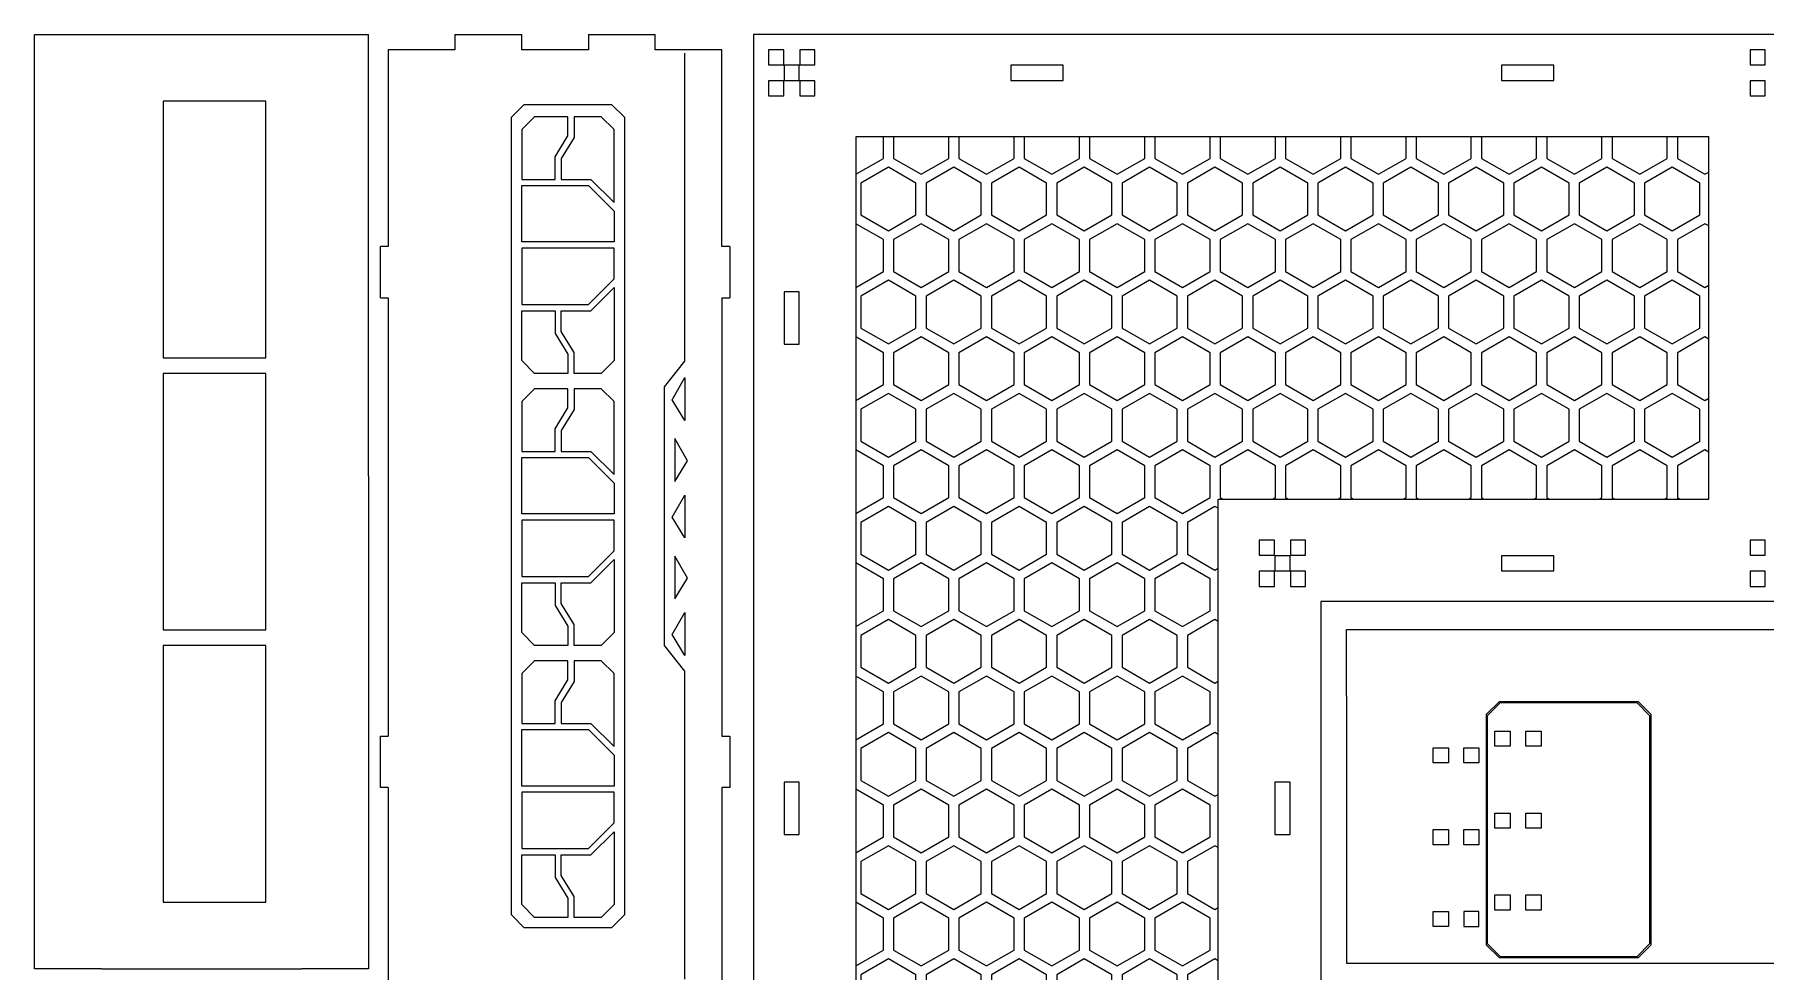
# Model space of a CAD drawing. Extents: x 26 to 583, y 39 to 413.
# Drawn here: x 27.9 to 364.9, y 230.5 to 413 of the extents above; entities that cross this region are included whole.
import ezdxf

# ---------------------------------------------------------------- set-up
doc = ezdxf.new("R2010")
doc.units = 0
doc.layers.add('Decoupe_4', color=7, linetype='CONTINUOUS')
doc.layers.add('Gravure', color=7, linetype='CONTINUOUS')

msp = doc.modelspace()

# ---------------------------------------------------------------- linework, layer by layer
at = {"layer": 'Decoupe_4', "color": 6}
for points in [[(27.89412, 413), (40.89412, 413)], [(27.89412, 327), (27.89412, 413)], [(40.89412, 413), (53.89412, 413)], [(53.89412, 413), (66.89412, 413)], [(66.89412, 413), (79.89412, 413)], [(79.89412, 413), (92.89412, 413)], [(92.89412, 327), (92.89412, 413)], [(109.733013, 413), (122.733013, 413)], [(109.733013, 413), (109.733013, 410)], [(122.733013, 410), (122.733013, 413)], [(135.733013, 413), (148.733013, 413)], [(135.733013, 413), (135.733013, 410)], [(148.733013, 410), (148.733013, 413)], [(373.86585, 413), (167.86585, 413)], [(167.86585, 413), (167.86585, 207)], [(109.733013, 410), (96.733013, 410)], [(96.733013, 410), (96.733013, 371.7)], [(135.733013, 410), (122.733013, 410)], [(161.733013, 410), (148.733013, 410)], [(161.733013, 371.7), (161.733013, 410)], [(96.733013, 371.7), (95.233013, 371.7)], [(95.233013, 361.7), (95.233013, 371.7)], [(163.233013, 371.7), (161.733013, 371.7)], [(163.233013, 371.7), (163.233013, 361.7)], [(95.233013, 361.7), (96.733013, 361.7)], [(96.733013, 361.7), (96.733013, 276.3)], [(161.733013, 361.7), (163.233013, 361.7)], [(161.733013, 361.7), (161.733013, 276.3)], [(27.89412, 317), (27.89412, 327)], [(92.89412, 327), (92.89412, 317)], [(27.89412, 231), (27.89412, 317)], [(92.89412, 317), (92.89412, 231)], [(373.86585, 302.55), (278.31624, 302.55)], [(278.31624, 302.55), (278.31624, 207)], [(283.320941, 284.098334), (283.320941, 297.098334), (369.920941, 297.098334)], [(283.320941, 284.098334), (283.320941, 271.098334)], [(95.233013, 276.3), (96.733013, 276.3)], [(96.733013, 266.3), (95.233013, 266.3), (95.233013, 276.3)], [(161.733013, 276.3), (163.233013, 276.3)], [(163.233013, 276.3), (163.233013, 266.3)], [(283.320941, 271.098334), (283.320941, 258.098334)], [(96.733013, 266.3), (96.733013, 228)], [(163.233013, 266.3), (161.733013, 266.3)], [(161.733013, 266.3), (161.733013, 228)], [(283.320941, 258.098334), (283.320941, 245.098334)], [(283.320941, 245.098334), (283.320941, 232.098334)], [(40.89412, 231), (27.89412, 231)], [(40.89412, 231), (53.89412, 231), (66.89412, 231), (79.89412, 231)], [(92.89412, 231), (79.89412, 231)], [(283.320941, 232.098334), (369.920941, 232.098334)]]:
    msp.add_lwpolyline(points, dxfattribs=at)
at = {"layer": 'Decoupe_4', "color": 3}
msp.add_lwpolyline([(154.515555, 229), (154.515555, 289), (150.515555, 294), (150.515555, 344.4), (154.515555, 349.4), (154.515555, 409.4)], dxfattribs=at)
at = {"layer": 'Decoupe_4', "color": 5}
for points in [[(170.81625, 410.05), (170.81625, 407.1)], [(173.76625, 410.05), (170.81625, 410.05)], [(170.81625, 407.1), (173.76625, 407.1), (173.76625, 410.05)], [(179.81625, 410.05), (176.86625, 410.05)], [(176.86625, 410.05), (176.86625, 407.1), (179.81625, 407.1)], [(179.81625, 407.1), (179.81625, 410.05)], [(364.86625, 410.05), (361.91625, 410.05)], [(361.91625, 410.05), (361.91625, 407.1), (364.86625, 407.1)], [(364.86625, 407.1), (364.86625, 410.05)], [(176.79125, 407.025), (173.84125, 407.025)], [(173.84125, 407.025), (173.84125, 404.075), (176.79125, 404.075)], [(176.79125, 404.075), (176.79125, 407.025)], [(217.99125, 407.025), (217.99125, 404.075)], [(228.19125, 407.025), (217.99125, 407.025)], [(228.19125, 404.075), (228.19125, 407.025)], [(313.54125, 407.025), (313.54125, 404.075)], [(323.74125, 407.025), (313.54125, 407.025)], [(323.74125, 404.075), (323.74125, 407.025)], [(173.76625, 404), (170.81625, 404)], [(170.81625, 404), (170.81625, 401.05), (173.76625, 401.05)], [(173.76625, 401.05), (173.76625, 404)], [(179.81625, 404), (176.86625, 404), (176.86625, 401.05)], [(176.86625, 401.05), (179.81625, 401.05)], [(179.81625, 401.05), (179.81625, 404)], [(217.99125, 404.075), (228.19125, 404.075)], [(313.54125, 404.075), (323.74125, 404.075)], [(364.86625, 404), (361.91625, 404), (361.91625, 401.05)], [(361.91625, 401.05), (364.86625, 401.05)], [(364.86625, 401.05), (364.86625, 404)], [(125.233013, 397), (122.733013, 394.5)], [(122.733013, 394.5), (122.733013, 384.8)], [(131.733013, 397), (125.233333, 397)], [(131.733013, 393.273), (131.733013, 397)], [(138.233333, 397), (132.933013, 397), (132.933013, 392.933)], [(140.733013, 394.5), (138.233013, 397)], [(140.733013, 380.297), (140.733013, 394.5)], [(129.233013, 389.206), (131.733013, 393.273)], [(132.933013, 392.933), (130.433013, 388.867)], [(129.233013, 384.8), (129.233013, 389.206)], [(130.433013, 388.867), (130.433013, 384.8)], [(122.733013, 384.8), (129.233013, 384.8)], [(130.433013, 384.8), (136.230113, 384.8)], [(136.230113, 384.8), (140.733013, 380.297)], [(122.733013, 383.6), (135.733013, 383.6)], [(122.733013, 372.6), (122.733013, 383.6)], [(135.733013, 383.6), (140.733013, 378.6)], [(140.733013, 378.6), (140.733013, 372.6)], [(140.733013, 372.6), (122.733013, 372.6)], [(140.733013, 371.4), (122.733013, 371.4), (122.733013, 360.4), (135.733013, 360.4), (140.733013, 365.4), (140.733013, 371.4)], [(136.230113, 359.2), (140.733013, 363.7029)], [(140.733013, 363.7029), (140.733013, 349.5)], [(176.79125, 362.875), (173.84125, 362.875)], [(173.84125, 362.875), (173.84125, 352.675)], [(176.79125, 352.675), (176.79125, 362.875)], [(122.733013, 359.2), (129.233013, 359.2)], [(122.733013, 349.5), (122.733013, 359.2)], [(129.233013, 359.2), (129.233013, 354.794)], [(130.433013, 359.2), (136.230113, 359.2)], [(130.433013, 355.1333), (130.433013, 359.2)], [(129.233013, 354.794), (131.733013, 350.7273)], [(132.933013, 351.0667), (130.433013, 355.1333)], [(131.733013, 350.7273), (131.733013, 347)], [(132.933013, 347), (132.933013, 351.0667)], [(173.84125, 352.675), (176.79125, 352.675)], [(125.233013, 347), (122.733013, 349.5)], [(140.733013, 349.5), (138.233013, 347)], [(129.233013, 336.206), (131.733013, 340.2727), (131.733013, 344), (125.233013, 344), (122.733013, 341.5), (122.733013, 331.8), (129.233013, 331.8), (129.233013, 336.206)], [(131.733013, 347), (125.233013, 347)], [(132.933013, 339.9333), (130.433013, 335.8667), (130.433013, 331.8), (136.230113, 331.8), (140.733013, 327.2971), (140.733013, 341.5), (138.233013, 344), (132.933013, 344), (132.933013, 339.9333)], [(138.233013, 347), (132.933013, 347)], [(122.733013, 330.6), (135.733013, 330.6)], [(122.733013, 319.6), (122.733013, 330.6)], [(135.733013, 330.6), (140.733013, 325.6)], [(140.733013, 325.6), (140.733013, 319.6)], [(140.733013, 319.6), (122.733013, 319.6)], [(140.733013, 318.4), (122.733013, 318.4), (122.733013, 307.4), (135.733013, 307.4), (140.733013, 312.4), (140.733013, 318.4)], [(269.31624, 314.5), (266.36624, 314.5), (266.36624, 311.55)], [(269.31624, 311.55), (269.31624, 314.5)], [(275.36624, 314.5), (272.41624, 314.5)], [(272.41624, 314.5), (272.41624, 311.55), (275.36624, 311.55)], [(275.36624, 311.55), (275.36624, 314.5)], [(364.86625, 314.5), (361.91625, 314.5), (361.91625, 311.55)], [(364.86625, 311.55), (364.86625, 314.5)], [(136.230113, 306.2), (140.733013, 310.7029)], [(140.733013, 310.7029), (140.733013, 296.5)], [(266.36624, 311.55), (269.31624, 311.55)], [(272.34124, 311.475), (269.39124, 311.475), (269.39124, 308.525)], [(272.34124, 308.525), (272.34124, 311.475)], [(313.54125, 311.475), (313.54125, 308.525)], [(323.74125, 311.475), (313.54125, 311.475)], [(323.74125, 308.525), (323.74125, 311.475)], [(361.91625, 311.55), (364.86625, 311.55)], [(266.36624, 308.45), (266.36624, 305.5)], [(269.31624, 305.5), (269.31624, 308.45), (266.36624, 308.45)], [(269.39124, 308.525), (272.34124, 308.525)], [(275.36624, 308.45), (272.41624, 308.45), (272.41624, 305.5)], [(275.36624, 305.5), (275.36624, 308.45)], [(313.54125, 308.525), (323.74125, 308.525)], [(364.86625, 308.45), (361.91625, 308.45)], [(361.91625, 308.45), (361.91625, 305.5), (364.86625, 305.5), (364.86625, 308.45)], [(122.733013, 296.5), (122.733013, 306.2)], [(122.733013, 306.2), (129.233013, 306.2)], [(129.233013, 306.2), (129.233013, 301.794)], [(130.433013, 306.2), (136.230113, 306.2)], [(130.433013, 302.1333), (130.433013, 306.2)], [(266.36624, 305.5), (269.31624, 305.5)], [(272.41624, 305.5), (275.36624, 305.5)], [(129.233013, 301.794), (131.733013, 297.7273)], [(132.933013, 298.0667), (130.433013, 302.1333)], [(131.733013, 297.7273), (131.733013, 294)], [(132.933013, 294), (132.933013, 298.0667)], [(125.233013, 294), (122.733013, 296.5)], [(131.733013, 294), (125.233013, 294)], [(138.233013, 294), (132.933013, 294)], [(140.733013, 296.5), (138.233013, 294)], [(129.233013, 278.8), (129.233013, 283.206), (131.733013, 287.2727), (131.733013, 291), (125.233013, 291), (122.733013, 288.5), (122.733013, 278.8), (129.233013, 278.8)], [(140.733013, 288.5), (138.233013, 291), (132.933013, 291), (132.933013, 286.9333), (130.433013, 282.8667), (130.433013, 278.8), (136.230113, 278.8), (140.733013, 274.29706), (140.733013, 288.5)], [(122.733013, 277.6), (135.733013, 277.6)], [(122.733013, 266.6), (122.733013, 277.6)], [(135.733013, 277.6), (140.733013, 272.6)], [(312.229881, 274.339444), (312.229881, 277.289446)], [(312.229881, 277.289446), (315.229881, 277.289446)], [(315.229881, 277.289446), (315.229881, 274.339444)], [(318.229881, 274.339444), (318.229881, 277.289446)], [(318.229881, 277.289446), (321.229881, 277.289446)], [(321.229881, 277.289446), (321.229881, 274.339444)], [(300.220941, 274.048334), (303.170941, 274.048334)], [(300.220941, 271.098334), (300.220941, 274.048334)], [(303.170941, 274.048334), (303.170941, 271.098334)], [(306.170941, 274.048334), (309.120941, 274.048334)], [(306.170941, 271.098334), (306.170941, 274.048334)], [(309.120941, 274.048334), (309.120941, 271.098334)], [(315.229881, 274.339444), (312.229881, 274.339444)], [(321.229881, 274.339444), (318.229881, 274.339444)], [(140.733013, 272.6), (140.733013, 266.6)], [(303.170941, 271.098334), (300.220941, 271.098334)], [(309.120941, 271.098334), (306.170941, 271.098334)], [(140.733013, 266.6), (122.733013, 266.6)], [(173.84125, 267.325), (173.84125, 257.125)], [(176.79125, 267.325), (173.84125, 267.325)], [(176.79125, 257.125), (176.79125, 267.325)], [(269.39124, 267.325), (269.39124, 257.125)], [(272.34124, 267.325), (269.39124, 267.325)], [(272.34124, 257.125), (272.34124, 267.325)], [(122.733013, 254.4), (135.733013, 254.4), (140.733013, 259.4), (140.733013, 265.4), (122.733013, 265.4), (122.733013, 254.4)], [(312.229881, 258.389444), (312.229881, 261.339444)], [(312.229881, 261.339444), (315.229881, 261.339444)], [(315.229881, 261.339444), (315.229881, 258.389444)], [(318.229881, 261.339444), (321.229881, 261.339444)], [(318.229881, 258.389444), (318.229881, 261.339444)], [(321.229881, 261.339444), (321.229881, 258.389444)], [(136.230113, 253.2), (140.733013, 257.7029)], [(140.733013, 257.7029), (140.733013, 243.5)], [(173.84125, 257.125), (176.79125, 257.125)], [(269.39124, 257.125), (272.34124, 257.125)], [(300.220941, 258.098334), (303.170941, 258.098334)], [(300.220941, 255.148334), (300.220941, 258.098334)], [(303.170941, 258.098334), (303.170941, 255.148334)], [(306.170941, 258.098334), (309.120941, 258.098334)], [(306.170941, 255.148334), (306.170941, 258.098334)], [(309.120941, 258.098334), (309.120941, 255.148334)], [(315.229881, 258.389444), (312.229881, 258.389444)], [(321.229881, 258.389444), (318.229881, 258.389444)], [(122.733013, 253.2), (129.233013, 253.2)], [(122.733013, 243.5), (122.733013, 253.2)], [(129.233013, 253.2), (129.233013, 248.794)], [(130.433013, 253.2), (136.230113, 253.2)], [(130.433013, 249.1333), (130.433013, 253.2)], [(303.170941, 255.148334), (300.220941, 255.148334)], [(309.120941, 255.148334), (306.170941, 255.148334)], [(129.233013, 248.794), (131.733013, 244.7273)], [(132.933013, 245.0667), (130.433013, 249.1333)], [(125.233013, 241), (122.733013, 243.5)], [(131.733013, 244.7273), (131.733013, 241)], [(132.933013, 241), (132.933013, 245.0667)], [(140.733013, 243.5), (138.233013, 241)], [(312.229881, 245.389444), (315.229881, 245.389444)], [(312.229881, 242.439444), (312.229881, 245.389444)], [(315.229881, 245.389444), (315.229881, 242.439444)], [(318.229881, 245.389444), (321.229881, 245.389444)], [(318.229881, 242.439444), (318.229881, 245.389444)], [(321.229881, 245.389444), (321.229881, 242.439444)], [(131.733013, 241), (125.233013, 241)], [(138.233013, 241), (132.933013, 241)], [(300.220941, 242.148334), (303.170941, 242.148334)], [(300.220941, 239.198334), (300.220941, 242.148334)], [(303.170941, 242.148334), (303.170941, 239.198334)], [(306.170941, 239.198334), (309.120941, 239.198334), (309.120941, 242.148334), (306.170941, 242.148334), (306.170941, 239.198334)], [(315.229881, 242.439444), (312.229881, 242.439444)], [(321.229881, 242.439444), (318.229881, 242.439444)], [(303.170941, 239.198334), (300.220941, 239.198334)]]:
    msp.add_lwpolyline(points, dxfattribs=at)
at = {"layer": 'Decoupe_4', "color": 4}
for points in [[(52.89412, 400), (52.89412, 350)], [(72.89412, 350), (72.89412, 400), (52.89412, 400)], [(52.89412, 350), (72.89412, 350)], [(72.89412, 347), (52.89412, 347)], [(52.89412, 347), (52.89412, 297), (72.89412, 297)], [(72.89412, 297), (72.89412, 347)], [(72.89412, 294), (52.89412, 294), (52.89412, 244)], [(72.89412, 244), (72.89412, 294)], [(313.120941, 283.098334), (310.620941, 280.598334)], [(313.120941, 283.098334), (340.120911, 283.098334)], [(340.120911, 283.098334), (342.620911, 280.598334)], [(310.620941, 235.598334), (310.620941, 280.598334)], [(342.620911, 280.598334), (342.620911, 235.598334)], [(52.89412, 244), (72.89412, 244)], [(310.620941, 235.598334), (313.120941, 233.098334)], [(340.120911, 233.098334), (313.120941, 233.098334)], [(340.120911, 233.098334), (342.620911, 235.598334)]]:
    msp.add_lwpolyline(points, dxfattribs=at)
at = {"layer": 'Decoupe_4', "color": 3}
for points in [[(123.233333, 399.4), (140.233333, 399.4), (142.733333, 396.9), (142.733333, 241.5), (140.233333, 239), (123.233333, 239), (120.733333, 241.5), (120.733333, 396.9), (123.233333, 399.4)], [(152.031265, 341.870349), (154.519965, 346.180912), (154.519965, 337.832511), (152.031265, 341.870349)], [(155.052335, 329.985477), (152.563635, 334.29604), (152.563635, 325.947639), (155.052335, 329.985477)], [(152.031265, 318.98334), (154.519965, 323.29391), (154.519965, 314.94551), (152.031265, 318.98334)], [(155.052335, 307.09845), (152.563635, 311.40902), (152.563635, 303.06062), (155.052335, 307.09845)], [(152.031265, 296.09632), (154.519965, 300.40688), (154.519965, 292.05848), (152.031265, 296.09632)]]:
    msp.add_lwpolyline(points, close=True, dxfattribs=at)
at = {"layer": 'Decoupe_4', "color": 2}
msp.add_lwpolyline([(310.820561, 280.363741), (313.297051, 282.848719), (339.844841, 282.848719), (342.321331, 280.363741), (342.321331, 235.832924), (339.844841, 233.347944), (313.297051, 233.347944), (310.820561, 235.832924), (310.820561, 280.363741)], close=True, dxfattribs=at)
at = {"layer": 'Gravure', "color": 3}
msp.add_lwpolyline([(258.36611, 322.499878), (353.91611, 322.499878), (353.91611, 393.05), (187.81611, 393.05), (187.81611, 226.94988), (258.36611, 226.94988), (258.36611, 322.499878)], close=True, dxfattribs=at)
for points in [[(187.81613, 393.049983), (187.81613, 385.783863), (193.184968, 388.883897), (193.184968, 393.049983), (187.81613, 393.049983), (187.81613, 393.049983)], [(195.157215, 393.049983), (195.157215, 388.883897), (200.529911, 385.781659), (205.902606, 388.883897), (205.902606, 393.049983), (195.157215, 393.049983), (195.157215, 393.049983)], [(207.874854, 393.049983), (207.874854, 388.883897), (213.24755, 385.781659), (218.620795, 388.883897), (218.620795, 393.049983), (207.874854, 393.049983), (207.874854, 393.049983)], [(220.592493, 393.049983), (220.592493, 388.883897), (225.965742, 385.781659), (231.338434, 388.883897), (231.338434, 393.049983), (220.592493, 393.049983), (220.592493, 393.049983)], [(233.310132, 393.049983), (233.310132, 388.883897), (238.68338, 385.781659), (244.056073, 388.883897), (244.056073, 393.049983), (233.310132, 393.049983), (233.310132, 393.049983)], [(246.028324, 393.049983), (246.028324, 388.883897), (251.401019, 385.781659), (256.773712, 388.883897), (256.773712, 393.049983), (246.028324, 393.049983), (246.028324, 393.049983)], [(258.745963, 393.049983), (258.745963, 388.883897), (264.118658, 385.781659), (269.491904, 388.883897), (269.491904, 393.049983), (258.745963, 393.049983), (258.745963, 393.049983)], [(271.463601, 393.049983), (271.463601, 388.883897), (276.836847, 385.781659), (282.209543, 388.883897), (282.209543, 393.049983), (271.463601, 393.049983), (271.463601, 393.049983)], [(284.181802, 393.049983), (284.181802, 388.883897), (289.554494, 385.781659), (294.927187, 388.883897), (294.927187, 393.049983), (284.181802, 393.049983), (284.181802, 393.049983)], [(296.899441, 393.049983), (296.899441, 388.883897), (302.272133, 385.781659), (307.645362, 388.883897), (307.645362, 393.049983), (296.899441, 393.049983), (296.899441, 393.049983)], [(309.617079, 393.049983), (309.617079, 388.883897), (314.990308, 385.781659), (320.363001, 388.883897), (320.363001, 393.049983), (309.617079, 393.049983), (309.617079, 393.049983)], [(322.335254, 393.049983), (322.335254, 388.883897), (327.707947, 385.781659), (333.08064, 388.883897), (333.08064, 393.049983), (322.335254, 393.049983), (322.335254, 393.049983)], [(335.052893, 393.049983), (335.052893, 388.883897), (340.425586, 385.781659), (345.798843, 388.883897), (345.798843, 393.049983), (335.052893, 393.049983), (335.052893, 393.049983)], [(347.770532, 393.049983), (347.770532, 388.883897), (353.143789, 385.781659), (353.916034, 386.22759), (353.916034, 393.049983), (347.770532, 393.049983), (347.770532, 393.049983)], [(194.137468, 387.172925), (188.764772, 384.071237), (188.764772, 377.866757), (194.137468, 374.76507), (199.510713, 377.866757), (199.510713, 384.071237), (194.137468, 387.172925), (194.137468, 387.172925)], [(206.855106, 387.172925), (201.482411, 384.071237), (201.482411, 377.866757), (206.855106, 374.76507), (212.228352, 377.866757), (212.228352, 384.071237), (206.855106, 387.172925), (206.855106, 387.172925)], [(219.573295, 387.172925), (214.20005, 384.071237), (214.20005, 377.866757), (219.573295, 374.76507), (224.945991, 377.866757), (224.945991, 384.071237), (219.573295, 387.172925), (219.573295, 387.172925)], [(232.290934, 387.172925), (226.918242, 384.071237), (226.918242, 377.866757), (232.290934, 374.76507), (237.66363, 377.866757), (237.66363, 384.071237), (232.290934, 387.172925), (232.290934, 387.172925)], [(245.008573, 387.172925), (239.63588, 384.071237), (239.63588, 377.866757), (245.008573, 374.76507), (250.381822, 377.866757), (250.381822, 384.071237), (245.008573, 387.172925), (245.008573, 387.172925)], [(257.726765, 387.172925), (252.353519, 384.071237), (252.353519, 377.866757), (257.726765, 374.76507), (263.09946, 377.866757), (263.09946, 384.071237), (257.726765, 387.172925), (257.726765, 387.172925)], [(270.444404, 387.172925), (265.071708, 384.071237), (265.071708, 377.866757), (270.444404, 374.76507), (275.817099, 377.866757), (275.817099, 384.071237), (270.444404, 387.172925), (270.444404, 387.172925)], [(283.162048, 387.172925), (277.789347, 384.071237), (277.789347, 377.866757), (283.162048, 374.76507), (288.535277, 377.866757), (288.535277, 384.071237), (283.162048, 387.172925), (283.162048, 387.172925)], [(295.880223, 387.172925), (290.506994, 384.071237), (290.506994, 377.866757), (295.880223, 374.76507), (301.252916, 377.866757), (301.252916, 384.071237), (295.880223, 387.172925), (295.880223, 387.172925)], [(308.597862, 387.172925), (303.225169, 384.071237), (303.225169, 377.866757), (308.597862, 374.76507), (313.970555, 377.866757), (313.970555, 384.071237), (308.597862, 387.172925), (308.597862, 387.172925)], [(321.315501, 387.172925), (315.942808, 384.071237), (315.942808, 377.866757), (321.315501, 374.76507), (326.688758, 377.866757), (326.688758, 384.071237), (321.315501, 387.172925), (321.315501, 387.172925)], [(334.033704, 387.172925), (328.660447, 384.071237), (328.660447, 377.866757), (334.033704, 374.76507), (339.406397, 377.866757), (339.406397, 384.071237), (334.033704, 387.172925), (334.033704, 387.172925)], [(346.751343, 387.172925), (341.378086, 384.071237), (341.378086, 377.866757), (346.751343, 374.76507), (352.124035, 377.866757), (352.124035, 384.071237), (346.751343, 387.172925), (346.751343, 387.172925)], [(187.81613, 376.154131), (187.81613, 363.750687), (193.184968, 366.85017), (193.184968, 373.054648), (187.81613, 376.154131), (187.81613, 376.154131)], [(200.529911, 376.156338), (195.157215, 373.054648), (195.157215, 366.85017), (200.529911, 363.74848), (205.902606, 366.85017), (205.902606, 373.054648), (200.529911, 376.156338), (200.529911, 376.156338)], [(213.24755, 376.156338), (207.874854, 373.054648), (207.874854, 366.85017), (213.24755, 363.74848), (218.620795, 366.85017), (218.620795, 373.054648), (213.24755, 376.156338), (213.24755, 376.156338)], [(225.965742, 376.156338), (220.592493, 373.054648), (220.592493, 366.85017), (225.965742, 363.74848), (231.338434, 366.85017), (231.338434, 373.054648), (225.965742, 376.156338), (225.965742, 376.156338)], [(238.68338, 376.156338), (233.310132, 373.054648), (233.310132, 366.85017), (238.68338, 363.74848), (244.056073, 366.85017), (244.056073, 373.054648), (238.68338, 376.156338), (238.68338, 376.156338)], [(251.401019, 376.156338), (246.028324, 373.054648), (246.028324, 366.85017), (251.401019, 363.74848), (256.773712, 366.85017), (256.773712, 373.054648), (251.401019, 376.156338), (251.401019, 376.156338)], [(264.118658, 376.156338), (258.745963, 373.054648), (258.745963, 366.85017), (264.118658, 363.74848), (269.491904, 366.85017), (269.491904, 373.054648), (264.118658, 376.156338), (264.118658, 376.156338)], [(276.836847, 376.156338), (271.463601, 373.054648), (271.463601, 366.85017), (276.836847, 363.74848), (282.209543, 366.85017), (282.209543, 373.054648), (276.836847, 376.156338), (276.836847, 376.156338)], [(289.554494, 376.156338), (284.181802, 373.054648), (284.181802, 366.85017), (289.554494, 363.74848), (294.927187, 366.85017), (294.927187, 373.054648), (289.554494, 376.156338), (289.554494, 376.156338)], [(302.272133, 376.156338), (296.899441, 373.054648), (296.899441, 366.85017), (302.272133, 363.74848), (307.645362, 366.85017), (307.645362, 373.054648), (302.272133, 376.156338), (302.272133, 376.156338)], [(314.990308, 376.156338), (309.617079, 373.054648), (309.617079, 366.85017), (314.990308, 363.74848), (320.363001, 366.85017), (320.363001, 373.054648), (314.990308, 376.156338), (314.990308, 376.156338)], [(327.707947, 376.156338), (322.335254, 373.054648), (322.335254, 366.85017), (327.707947, 363.74848), (333.08064, 366.85017), (333.08064, 373.054648), (327.707947, 376.156338), (327.707947, 376.156338)], [(340.425586, 376.156338), (335.052893, 373.054648), (335.052893, 366.85017), (340.425586, 363.74848), (345.798843, 366.85017), (345.798843, 373.054648), (340.425586, 376.156338), (340.425586, 376.156338)], [(353.143789, 376.156338), (347.770532, 373.054648), (347.770532, 366.85017), (353.143789, 363.74848), (353.916034, 364.194414), (353.916034, 375.710404), (353.143789, 376.156338), (353.143789, 376.156338)], [(194.137468, 365.139748), (188.764772, 362.037508), (188.764772, 355.833581), (194.137468, 352.73134), (199.510713, 355.833581), (199.510713, 362.037508), (194.137468, 365.139748), (194.137468, 365.139748)], [(206.855106, 365.139748), (201.482411, 362.037508), (201.482411, 355.833581), (206.855106, 352.73134), (212.228352, 355.833581), (212.228352, 362.037508), (206.855106, 365.139748), (206.855106, 365.139748)], [(219.573295, 365.139748), (214.20005, 362.037508), (214.20005, 355.833581), (219.573295, 352.73134), (224.945991, 355.833581), (224.945991, 362.037508), (219.573295, 365.139748), (219.573295, 365.139748)], [(232.290934, 365.139748), (226.918242, 362.037508), (226.918242, 355.833581), (232.290934, 352.73134), (237.66363, 355.833581), (237.66363, 362.037508), (232.290934, 365.139748), (232.290934, 365.139748)], [(245.008573, 365.139748), (239.63588, 362.037508), (239.63588, 355.833581), (245.008573, 352.73134), (250.381822, 355.833581), (250.381822, 362.037508), (245.008573, 365.139748), (245.008573, 365.139748)], [(257.726765, 365.139748), (252.353519, 362.037508), (252.353519, 355.833581), (257.726765, 352.73134), (263.09946, 355.833581), (263.09946, 362.037508), (257.726765, 365.139748), (257.726765, 365.139748)], [(270.444404, 365.139748), (265.071708, 362.037508), (265.071708, 355.833581), (270.444404, 352.73134), (275.817099, 355.833581), (275.817099, 362.037508), (270.444404, 365.139748), (270.444404, 365.139748)], [(283.162048, 365.139748), (277.789347, 362.037508), (277.789347, 355.833581), (283.162048, 352.73134), (288.535277, 355.833581), (288.535277, 362.037508), (283.162048, 365.139748), (283.162048, 365.139748)], [(295.880223, 365.139748), (290.506994, 362.037508), (290.506994, 355.833581), (295.880223, 352.73134), (301.252916, 355.833581), (301.252916, 362.037508), (295.880223, 365.139748), (295.880223, 365.139748)], [(308.597862, 365.139748), (303.225169, 362.037508), (303.225169, 355.833581), (308.597862, 352.73134), (313.970555, 355.833581), (313.970555, 362.037508), (308.597862, 365.139748), (308.597862, 365.139748)], [(321.315501, 365.139748), (315.942808, 362.037508), (315.942808, 355.833581), (321.315501, 352.73134), (326.688758, 355.833581), (326.688758, 362.037508), (321.315501, 365.139748), (321.315501, 365.139748)], [(334.033704, 365.139748), (328.660447, 362.037508), (328.660447, 355.833581), (334.033704, 352.73134), (339.406397, 355.833581), (339.406397, 362.037508), (334.033704, 365.139748), (334.033704, 365.139748)], [(346.751343, 365.139748), (341.378086, 362.037508), (341.378086, 355.833581), (346.751343, 352.73134), (352.124035, 355.833581), (352.124035, 362.037508), (346.751343, 365.139748), (346.751343, 365.139748)], [(187.81613, 354.120955), (187.81613, 341.716958), (193.184968, 344.816994), (193.184968, 351.020921), (187.81613, 354.120955), (187.81613, 354.120955)], [(200.529911, 354.123159), (195.157215, 351.020921), (195.157215, 344.816994), (200.529911, 341.714754), (205.902606, 344.816994), (205.902606, 351.020921), (200.529911, 354.123159), (200.529911, 354.123159)], [(213.24755, 354.123159), (207.874854, 351.020921), (207.874854, 344.816994), (213.24755, 341.714754), (218.620795, 344.816994), (218.620795, 351.020921), (213.24755, 354.123159), (213.24755, 354.123159)], [(225.965742, 354.123159), (220.592493, 351.020921), (220.592493, 344.816994), (225.965742, 341.714754), (231.338434, 344.816994), (231.338434, 351.020921), (225.965742, 354.123159), (225.965742, 354.123159)], [(238.68338, 354.123159), (233.310132, 351.020921), (233.310132, 344.816994), (238.68338, 341.714754), (244.056073, 344.816994), (244.056073, 351.020921), (238.68338, 354.123159), (238.68338, 354.123159)], [(251.401019, 354.123159), (246.028324, 351.020921), (246.028324, 344.816994), (251.401019, 341.714754), (256.773712, 344.816994), (256.773712, 351.020921), (251.401019, 354.123159), (251.401019, 354.123159)], [(264.118658, 354.123159), (258.745963, 351.020921), (258.745963, 344.816994), (264.118658, 341.714754), (269.491904, 344.816994), (269.491904, 351.020921), (264.118658, 354.123159), (264.118658, 354.123159)], [(276.836847, 354.123159), (271.463601, 351.020921), (271.463601, 344.816994), (276.836847, 341.714754), (282.209543, 344.816994), (282.209543, 351.020921), (276.836847, 354.123159), (276.836847, 354.123159)], [(289.554494, 354.123159), (284.181802, 351.020921), (284.181802, 344.816994), (289.554494, 341.714754), (294.927187, 344.816994), (294.927187, 351.020921), (289.554494, 354.123159), (289.554494, 354.123159)], [(302.272133, 354.123159), (296.899441, 351.020921), (296.899441, 344.816994), (302.272133, 341.714754), (307.645362, 344.816994), (307.645362, 351.020921), (302.272133, 354.123159), (302.272133, 354.123159)], [(314.990308, 354.123159), (309.617079, 351.020921), (309.617079, 344.816994), (314.990308, 341.714754), (320.363001, 344.816994), (320.363001, 351.020921), (314.990308, 354.123159), (314.990308, 354.123159)], [(327.707947, 354.123159), (322.335254, 351.020921), (322.335254, 344.816994), (327.707947, 341.714754), (333.08064, 344.816994), (333.08064, 351.020921), (327.707947, 354.123159), (327.707947, 354.123159)], [(340.425586, 354.123159), (335.052893, 351.020921), (335.052893, 344.816994), (340.425586, 341.714754), (345.798843, 344.816994), (345.798843, 351.020921), (340.425586, 354.123159), (340.425586, 354.123159)], [(353.143789, 354.123159), (347.770532, 351.020921), (347.770532, 344.816994), (353.143789, 341.714754), (353.916034, 342.160687), (353.916034, 353.677228), (353.143789, 354.123159), (353.143789, 354.123159)], [(194.137468, 343.106572), (188.764772, 340.004332), (188.764772, 333.800405), (194.137468, 330.698164), (199.510713, 333.800405), (199.510713, 340.004332), (194.137468, 343.106572), (194.137468, 343.106572)], [(206.855106, 343.106572), (201.482411, 340.004332), (201.482411, 333.800405), (206.855106, 330.698164), (212.228352, 333.800405), (212.228352, 340.004332), (206.855106, 343.106572), (206.855106, 343.106572)], [(219.573295, 343.106572), (214.20005, 340.004332), (214.20005, 333.800405), (219.573295, 330.698164), (224.945991, 333.800405), (224.945991, 340.004332), (219.573295, 343.106572), (219.573295, 343.106572)], [(232.290934, 343.106572), (226.918242, 340.004332), (226.918242, 333.800405), (232.290934, 330.698164), (237.66363, 333.800405), (237.66363, 340.004332), (232.290934, 343.106572), (232.290934, 343.106572)], [(245.008573, 343.106572), (239.63588, 340.004332), (239.63588, 333.800405), (245.008573, 330.698164), (250.381822, 333.800405), (250.381822, 340.004332), (245.008573, 343.106572), (245.008573, 343.106572)], [(257.726765, 343.106572), (252.353519, 340.004332), (252.353519, 333.800405), (257.726765, 330.698164), (263.09946, 333.800405), (263.09946, 340.004332), (257.726765, 343.106572), (257.726765, 343.106572)], [(270.444404, 343.106572), (265.071708, 340.004332), (265.071708, 333.800405), (270.444404, 330.698164), (275.817099, 333.800405), (275.817099, 340.004332), (270.444404, 343.106572), (270.444404, 343.106572)], [(283.162048, 343.106572), (277.789347, 340.004332), (277.789347, 333.800405), (283.162048, 330.698164), (288.535277, 333.800405), (288.535277, 340.004332), (283.162048, 343.106572), (283.162048, 343.106572)], [(295.880223, 343.106572), (290.506994, 340.004332), (290.506994, 333.800405), (295.880223, 330.698164), (301.252916, 333.800405), (301.252916, 340.004332), (295.880223, 343.106572), (295.880223, 343.106572)], [(308.597862, 343.106572), (303.225169, 340.004332), (303.225169, 333.800405), (308.597862, 330.698164), (313.970555, 333.800405), (313.970555, 340.004332), (308.597862, 343.106572), (308.597862, 343.106572)], [(321.315501, 343.106572), (315.942808, 340.004332), (315.942808, 333.800405), (321.315501, 330.698164), (326.688758, 333.800405), (326.688758, 340.004332), (321.315501, 343.106572), (321.315501, 343.106572)], [(334.033704, 343.106572), (328.660447, 340.004332), (328.660447, 333.800405), (334.033704, 330.698164), (339.406397, 333.800405), (339.406397, 340.004332), (334.033704, 343.106572), (334.033704, 343.106572)], [(346.751343, 343.106572), (341.378086, 340.004332), (341.378086, 333.800405), (346.751343, 330.698164), (352.124035, 333.800405), (352.124035, 340.004332), (346.751343, 343.106572), (346.751343, 343.106572)], [(187.81613, 332.087228), (187.81613, 319.683782), (193.184968, 322.783815), (193.184968, 328.987742), (187.81613, 332.087228), (187.81613, 332.087228)], [(200.529911, 332.089432), (195.157215, 328.987742), (195.157215, 322.783815), (200.529911, 319.681578), (205.902606, 322.783815), (205.902606, 328.987742), (200.529911, 332.089432), (200.529911, 332.089432)], [(213.24755, 332.089432), (207.874854, 328.987742), (207.874854, 322.783815), (213.24755, 319.681578), (218.620795, 322.783815), (218.620795, 328.987742), (213.24755, 332.089432), (213.24755, 332.089432)], [(225.965742, 332.089432), (220.592493, 328.987742), (220.592493, 322.783815), (225.965742, 319.681578), (231.338434, 322.783815), (231.338434, 328.987742), (225.965742, 332.089432), (225.965742, 332.089432)], [(238.68338, 332.089432), (233.310132, 328.987742), (233.310132, 322.783815), (238.68338, 319.681578), (244.056073, 322.783815), (244.056073, 328.987742), (238.68338, 332.089432), (238.68338, 332.089432)], [(251.401019, 332.089432), (246.028324, 328.987742), (246.028324, 322.783815), (251.401019, 319.681578), (256.773712, 322.783815), (256.773712, 328.987742), (251.401019, 332.089432), (251.401019, 332.089432)], [(264.118658, 332.089432), (258.745963, 328.987742), (258.745963, 322.783815), (259.237644, 322.499939), (269.000219, 322.499939), (269.491904, 322.783815), (269.491904, 328.987742), (264.118658, 332.089432), (264.118658, 332.089432)], [(276.836847, 332.089432), (271.463601, 328.987742), (271.463601, 322.783815), (271.955283, 322.499939), (281.717858, 322.499939), (282.209543, 322.783815), (282.209543, 328.987742), (276.836847, 332.089432), (276.836847, 332.089432)], [(289.554494, 332.089432), (284.181802, 328.987742), (284.181802, 322.783815), (284.673461, 322.499939), (294.435499, 322.499939), (294.927187, 322.783815), (294.927187, 328.987742), (289.554494, 332.089432), (289.554494, 332.089432)], [(302.272133, 332.089432), (296.899441, 328.987742), (296.899441, 322.783815), (297.3911, 322.499939), (307.153674, 322.499939), (307.645362, 322.783815), (307.645362, 328.987742), (302.272133, 332.089432), (302.272133, 332.089432)], [(314.990308, 332.089432), (309.617079, 328.987742), (309.617079, 322.783815), (310.108739, 322.499939), (319.871313, 322.499939), (320.363001, 322.783815), (320.363001, 328.987742), (314.990308, 332.089432), (314.990308, 332.089432)], [(327.707947, 332.089432), (322.335254, 328.987742), (322.335254, 322.783815), (322.826942, 322.499939), (332.588952, 322.499939), (333.08064, 322.783815), (333.08064, 328.987742), (327.707947, 332.089432), (327.707947, 332.089432)], [(340.425586, 332.089432), (335.052893, 328.987742), (335.052893, 322.783815), (335.544581, 322.499939), (345.307155, 322.499939), (345.798843, 322.783815), (345.798843, 328.987742), (340.425586, 332.089432), (340.425586, 332.089432)], [(353.143789, 332.089432), (347.770532, 328.987742), (347.770532, 322.783815), (348.262219, 322.499939), (353.916034, 322.499939), (353.916034, 331.643499), (353.143789, 332.089432), (353.143789, 332.089432)], [(194.137468, 321.072843), (188.764772, 317.971156), (188.764772, 311.766675), (194.137468, 308.664988), (199.510713, 311.766675), (199.510713, 317.971156), (194.137468, 321.072843), (194.137468, 321.072843)], [(206.855106, 321.072843), (201.482411, 317.971156), (201.482411, 311.766675), (206.855106, 308.664988), (212.228352, 311.766675), (212.228352, 317.971156), (206.855106, 321.072843), (206.855106, 321.072843)], [(219.573295, 321.072843), (214.20005, 317.971156), (214.20005, 311.766675), (219.573295, 308.664988), (224.945991, 311.766675), (224.945991, 317.971156), (219.573295, 321.072843), (219.573295, 321.072843)], [(232.290934, 321.072843), (226.918242, 317.971156), (226.918242, 311.766675), (232.290934, 308.664988), (237.66363, 311.766675), (237.66363, 317.971156), (232.290934, 321.072843), (232.290934, 321.072843)], [(245.008573, 321.072843), (239.63588, 317.971156), (239.63588, 311.766675), (245.008573, 308.664988), (250.381822, 311.766675), (250.381822, 317.971156), (245.008573, 321.072843), (245.008573, 321.072843)], [(257.726765, 321.072843), (252.353519, 317.971156), (252.353519, 311.766675), (257.726765, 308.664988), (258.366173, 309.034301), (258.366173, 320.70353), (257.726765, 321.072843), (257.726765, 321.072843)], [(187.81613, 310.054049), (187.81613, 297.650052), (193.184968, 300.750088), (193.184968, 306.954016), (187.81613, 310.054049), (187.81613, 310.054049)], [(200.529911, 310.056256), (195.157215, 306.954016), (195.157215, 300.750088), (200.529911, 297.647848), (205.902606, 300.750088), (205.902606, 306.954016), (200.529911, 310.056256), (200.529911, 310.056256)], [(213.24755, 310.056256), (207.874854, 306.954016), (207.874854, 300.750088), (213.24755, 297.647848), (218.620795, 300.750088), (218.620795, 306.954016), (213.24755, 310.056256), (213.24755, 310.056256)], [(225.965742, 310.056256), (220.592493, 306.954016), (220.592493, 300.750088), (225.965742, 297.647848), (231.338434, 300.750088), (231.338434, 306.954016), (225.965742, 310.056256), (225.965742, 310.056256)], [(238.68338, 310.056256), (233.310132, 306.954016), (233.310132, 300.750088), (238.68338, 297.647848), (244.056073, 300.750088), (244.056073, 306.954016), (238.68338, 310.056256), (238.68338, 310.056256)], [(251.401019, 310.056256), (246.028324, 306.954016), (246.028324, 300.750088), (251.401019, 297.647848), (256.773712, 300.750088), (256.773712, 306.954016), (251.401019, 310.056256), (251.401019, 310.056256)], [(194.137468, 299.039667), (188.764772, 295.937426), (188.764772, 289.733499), (194.137468, 286.631259), (199.510713, 289.733499), (199.510713, 295.937426), (194.137468, 299.039667), (194.137468, 299.039667)], [(206.855106, 299.039667), (201.482411, 295.937426), (201.482411, 289.733499), (206.855106, 286.631259), (212.228352, 289.733499), (212.228352, 295.937426), (206.855106, 299.039667), (206.855106, 299.039667)], [(219.573295, 299.039667), (214.20005, 295.937426), (214.20005, 289.733499), (219.573295, 286.631259), (224.945991, 289.733499), (224.945991, 295.937426), (219.573295, 299.039667), (219.573295, 299.039667)], [(232.290934, 299.039667), (226.918242, 295.937426), (226.918242, 289.733499), (232.290934, 286.631259), (237.66363, 289.733499), (237.66363, 295.937426), (232.290934, 299.039667), (232.290934, 299.039667)], [(245.008573, 299.039667), (239.63588, 295.937426), (239.63588, 289.733499), (245.008573, 286.631259), (250.381822, 289.733499), (250.381822, 295.937426), (245.008573, 299.039667), (245.008573, 299.039667)], [(257.726765, 299.039667), (252.353519, 295.937426), (252.353519, 289.733499), (257.726765, 286.631259), (258.366173, 287.000575), (258.366173, 298.670353), (257.726765, 299.039667), (257.726765, 299.039667)], [(187.81613, 288.020873), (187.81613, 275.616876), (193.184968, 278.716909), (193.184968, 284.92084), (187.81613, 288.020873), (187.81613, 288.020873)], [(200.529911, 288.023077), (195.157215, 284.92084), (195.157215, 278.716909), (200.529911, 275.614672), (205.902606, 278.716909), (205.902606, 284.92084), (200.529911, 288.023077), (200.529911, 288.023077)], [(213.24755, 288.023077), (207.874854, 284.92084), (207.874854, 278.716909), (213.24755, 275.614672), (218.620795, 278.716909), (218.620795, 284.92084), (213.24755, 288.023077), (213.24755, 288.023077)], [(225.965742, 288.023077), (220.592493, 284.92084), (220.592493, 278.716909), (225.965742, 275.614672), (231.338434, 278.716909), (231.338434, 284.92084), (225.965742, 288.023077), (225.965742, 288.023077)], [(238.68338, 288.023077), (233.310132, 284.92084), (233.310132, 278.716909), (238.68338, 275.614672), (244.056073, 278.716909), (244.056073, 284.92084), (238.68338, 288.023077), (238.68338, 288.023077)], [(251.401019, 288.023077), (246.028324, 284.92084), (246.028324, 278.716909), (251.401019, 275.614672), (256.773712, 278.716909), (256.773712, 284.92084), (251.401019, 288.023077), (251.401019, 288.023077)], [(194.137468, 277.005937), (188.764772, 273.90425), (188.764772, 267.700323), (194.137468, 264.598082), (199.510713, 267.700323), (199.510713, 273.90425), (194.137468, 277.005937), (194.137468, 277.005937)], [(206.855106, 277.005937), (201.482411, 273.90425), (201.482411, 267.700323), (206.855106, 264.598082), (212.228352, 267.700323), (212.228352, 273.90425), (206.855106, 277.005937), (206.855106, 277.005937)], [(219.573295, 277.005937), (214.20005, 273.90425), (214.20005, 267.700323), (219.573295, 264.598082), (224.945991, 267.700323), (224.945991, 273.90425), (219.573295, 277.005937), (219.573295, 277.005937)], [(232.290934, 277.005937), (226.918242, 273.90425), (226.918242, 267.700323), (232.290934, 264.598082), (237.66363, 267.700323), (237.66363, 273.90425), (232.290934, 277.005937), (232.290934, 277.005937)], [(245.008573, 277.005937), (239.63588, 273.90425), (239.63588, 267.700323), (245.008573, 264.598082), (250.381822, 267.700323), (250.381822, 273.90425), (245.008573, 277.005937), (245.008573, 277.005937)], [(257.726765, 277.005937), (252.353519, 273.90425), (252.353519, 267.700323), (257.726765, 264.598082), (258.366173, 264.967398), (258.366173, 276.636624), (257.726765, 277.005937), (257.726765, 277.005937)], [(187.81613, 265.987146), (187.81613, 253.5837), (193.184968, 256.683183), (193.184968, 262.887661), (187.81613, 265.987146), (187.81613, 265.987146)], [(200.529911, 265.989351), (195.157215, 262.887661), (195.157215, 256.683183), (200.529911, 253.581493), (205.902606, 256.683183), (205.902606, 262.887661), (200.529911, 265.989351), (200.529911, 265.989351)], [(213.24755, 265.989351), (207.874854, 262.887661), (207.874854, 256.683183), (213.24755, 253.581493), (218.620795, 256.683183), (218.620795, 262.887661), (213.24755, 265.989351), (213.24755, 265.989351)], [(225.965742, 265.989351), (220.592493, 262.887661), (220.592493, 256.683183), (225.965742, 253.581493), (231.338434, 256.683183), (231.338434, 262.887661), (225.965742, 265.989351), (225.965742, 265.989351)], [(238.68338, 265.989351), (233.310132, 262.887661), (233.310132, 256.683183), (238.68338, 253.581493), (244.056073, 256.683183), (244.056073, 262.887661), (238.68338, 265.989351), (238.68338, 265.989351)], [(251.401019, 265.989351), (246.028324, 262.887661), (246.028324, 256.683183), (251.401019, 253.581493), (256.773712, 256.683183), (256.773712, 262.887661), (251.401019, 265.989351), (251.401019, 265.989351)], [(194.137468, 254.972761), (188.764772, 251.870521), (188.764772, 245.666593), (194.137468, 242.564906), (199.510713, 245.666593), (199.510713, 251.870521), (194.137468, 254.972761), (194.137468, 254.972761)], [(206.855106, 254.972761), (201.482411, 251.870521), (201.482411, 245.666593), (206.855106, 242.564906), (212.228352, 245.666593), (212.228352, 251.870521), (206.855106, 254.972761), (206.855106, 254.972761)], [(219.573295, 254.972761), (214.20005, 251.870521), (214.20005, 245.666593), (219.573295, 242.564906), (224.945991, 245.666593), (224.945991, 251.870521), (219.573295, 254.972761), (219.573295, 254.972761)], [(232.290934, 254.972761), (226.918242, 251.870521), (226.918242, 245.666593), (232.290934, 242.564906), (237.66363, 245.666593), (237.66363, 251.870521), (232.290934, 254.972761), (232.290934, 254.972761)], [(245.008573, 254.972761), (239.63588, 251.870521), (239.63588, 245.666593), (245.008573, 242.564906), (250.381822, 245.666593), (250.381822, 251.870521), (245.008573, 254.972761), (245.008573, 254.972761)], [(257.726765, 254.972761), (252.353519, 251.870521), (252.353519, 245.666593), (257.726765, 242.564906), (258.366173, 242.934219), (258.366173, 254.603448), (257.726765, 254.972761), (257.726765, 254.972761)], [(187.81613, 243.953967), (187.81613, 231.549971), (193.184968, 234.650007), (193.184968, 240.853934), (187.81613, 243.953967), (187.81613, 243.953967)], [(200.529911, 243.956174), (195.157215, 240.853934), (195.157215, 234.650007), (200.529911, 231.547766), (205.902606, 234.650007), (205.902606, 240.853934), (200.529911, 243.956174), (200.529911, 243.956174)], [(213.24755, 243.956174), (207.874854, 240.853934), (207.874854, 234.650007), (213.24755, 231.547766), (218.620795, 234.650007), (218.620795, 240.853934), (213.24755, 243.956174), (213.24755, 243.956174)], [(225.965742, 243.956174), (220.592493, 240.853934), (220.592493, 234.650007), (225.965742, 231.547766), (231.338434, 234.650007), (231.338434, 240.853934), (225.965742, 243.956174), (225.965742, 243.956174)], [(238.68338, 243.956174), (233.310132, 240.853934), (233.310132, 234.650007), (238.68338, 231.547766), (244.056073, 234.650007), (244.056073, 240.853934), (238.68338, 243.956174), (238.68338, 243.956174)], [(251.401019, 243.956174), (246.028324, 240.853934), (246.028324, 234.650007), (251.401019, 231.547766), (256.773712, 234.650007), (256.773712, 240.853934), (251.401019, 243.956174), (251.401019, 243.956174)], [(194.137468, 232.939585), (188.764772, 229.837345), (188.764772, 226.950079), (199.510713, 226.950079), (199.510713, 229.837345), (194.137468, 232.939585), (194.137468, 232.939585)], [(206.855106, 232.939585), (201.482411, 229.837345), (201.482411, 226.950079), (212.228352, 226.950079), (212.228352, 229.837345), (206.855106, 232.939585), (206.855106, 232.939585)], [(219.573295, 232.939585), (214.20005, 229.837345), (214.20005, 226.950079), (224.945991, 226.950079), (224.945991, 229.837345), (219.573295, 232.939585), (219.573295, 232.939585)], [(232.290934, 232.939585), (226.918242, 229.837345), (226.918242, 226.950079), (237.66363, 226.950079), (237.66363, 229.837345), (232.290934, 232.939585), (232.290934, 232.939585)], [(245.008573, 232.939585), (239.63588, 229.837345), (239.63588, 226.950079), (250.381822, 226.950079), (250.381822, 229.837345), (245.008573, 232.939585), (245.008573, 232.939585)], [(257.726765, 232.939585), (252.353519, 229.837345), (252.353519, 226.950079), (258.366173, 226.950079), (258.366173, 232.570272), (257.726765, 232.939585), (257.726765, 232.939585)]]:
    msp.add_lwpolyline(points, dxfattribs=at)

doc.saveas('drawing.dxf')
